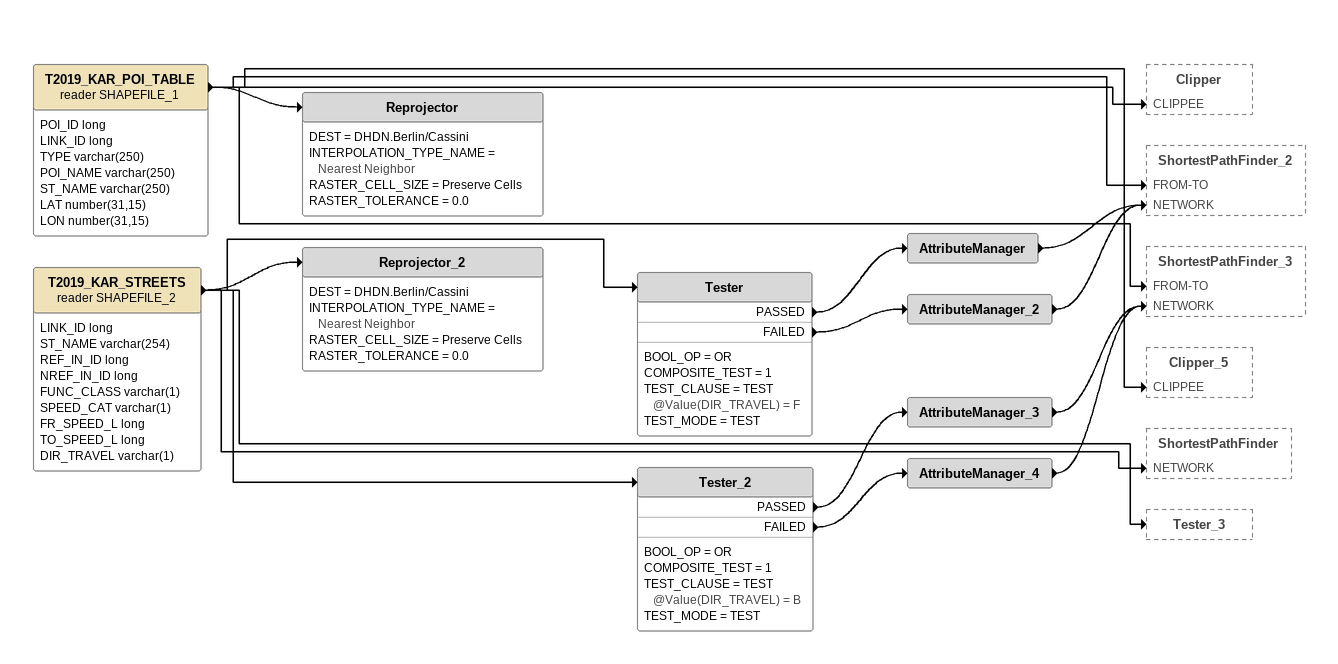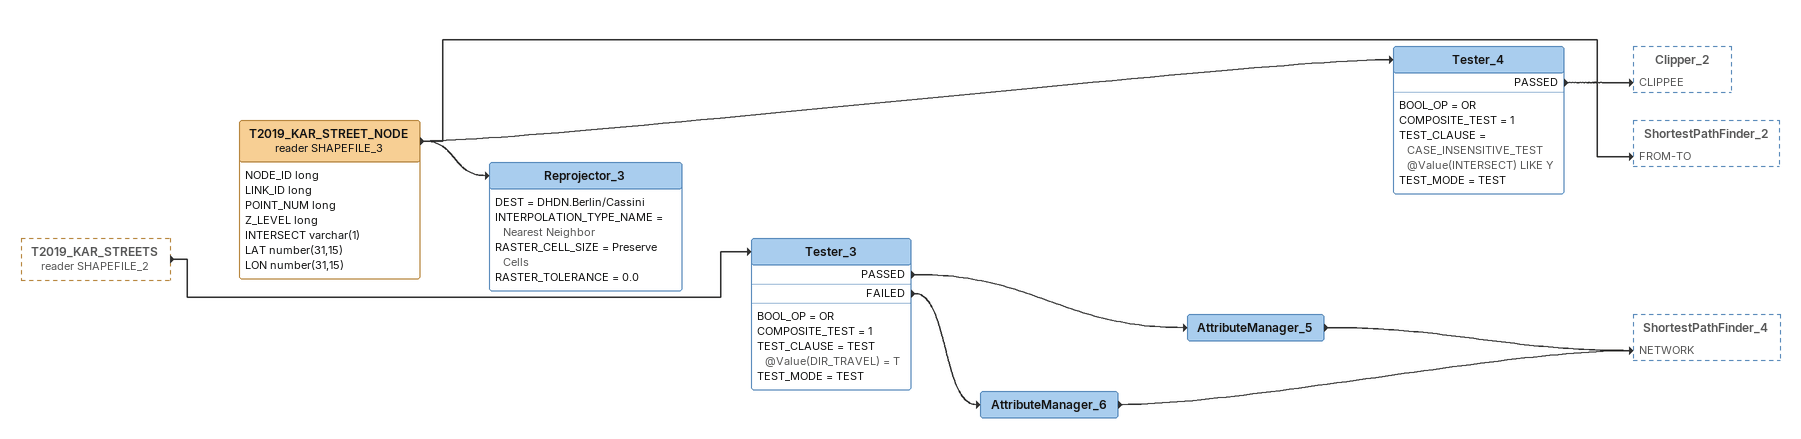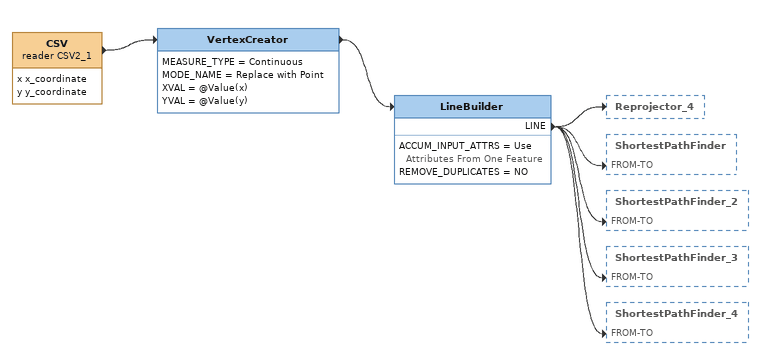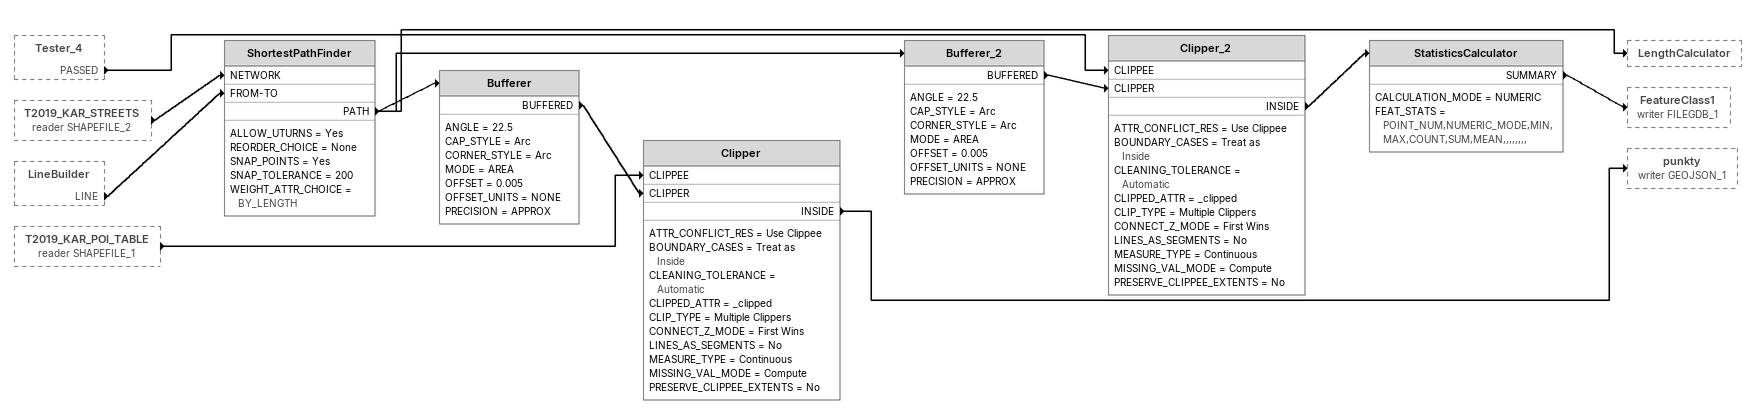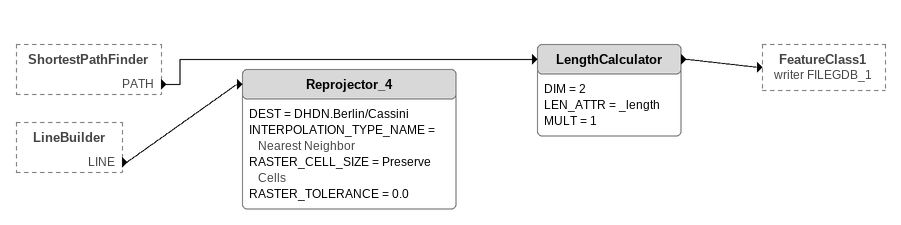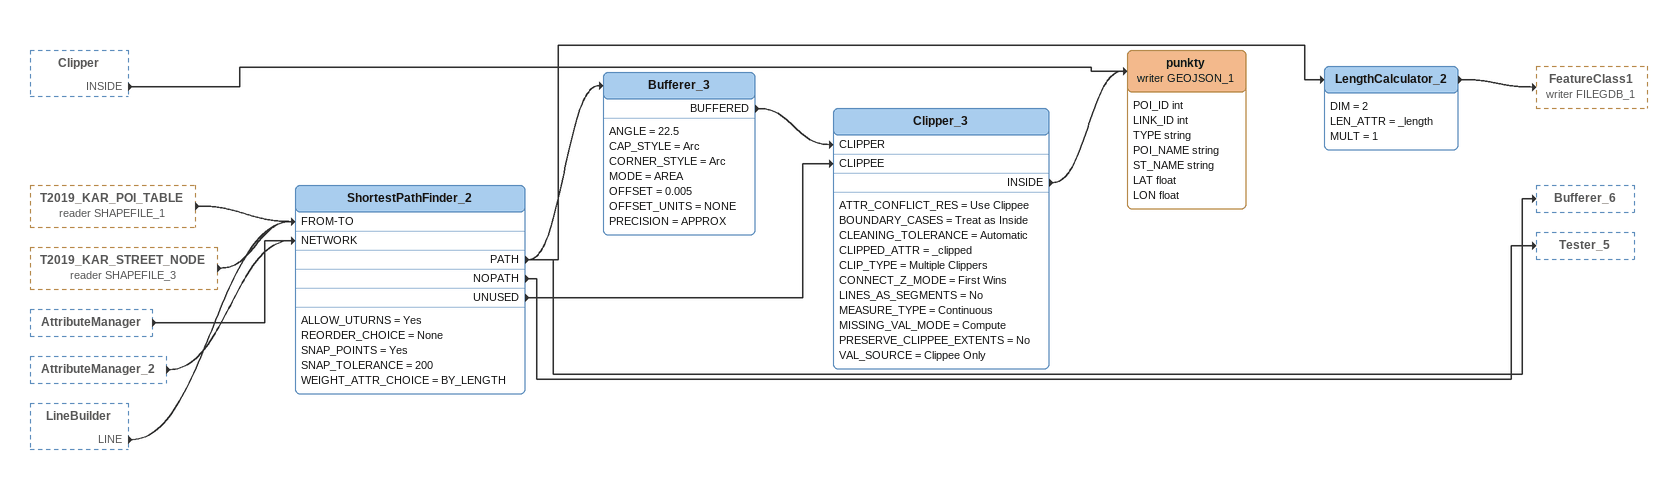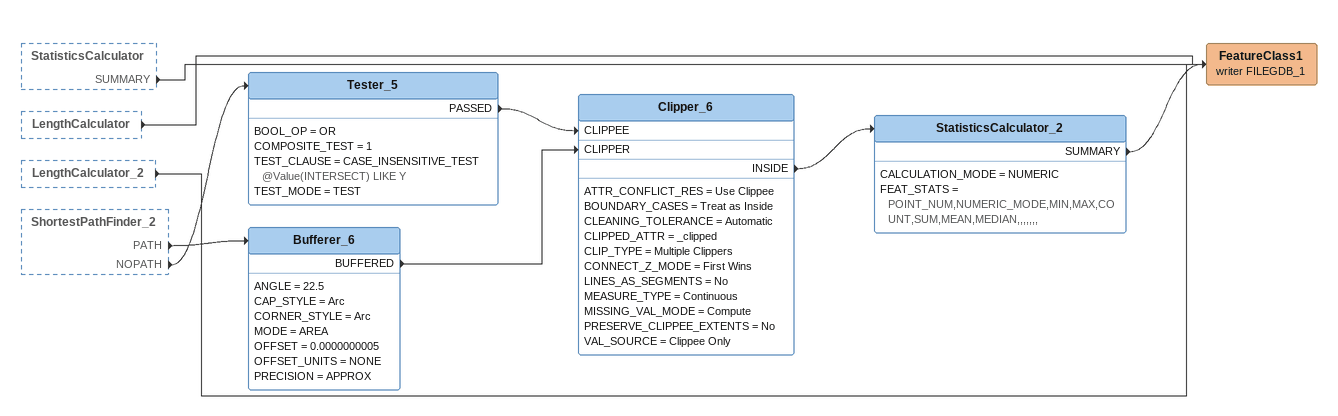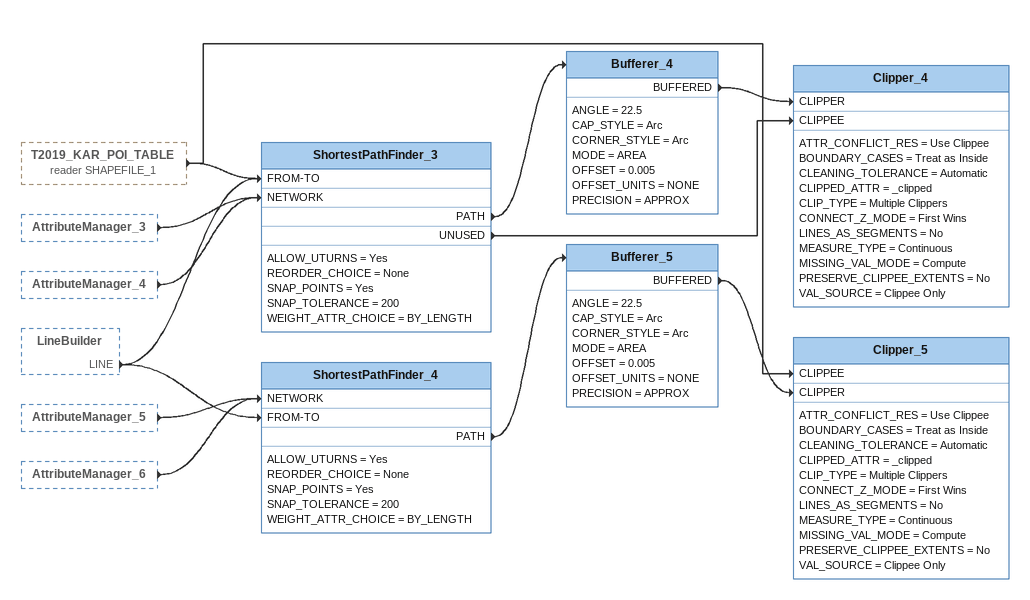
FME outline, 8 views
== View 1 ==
T2019_KAR_POI_TABLE (reader SHAPEFILE_1)
    attributes: POI_ID long, LINK_ID long, TYPE varchar(250), POI_NAME varchar(250), ST_NAME varchar(250), LAT number(31,15), LON number(31,15)
    -> Reprojector
    -> Clipper [CLIPPEE]
    -> ShortestPathFinder_2 [FROM-TO]
    -> ShortestPathFinder_3 [FROM-TO]
    -> Clipper_5 [CLIPPEE]
Reprojector
    DEST = DHDN.Berlin/Cassini
    INTERPOLATION_TYPE_NAME = Nearest Neighbor
    RASTER_CELL_SIZE = Preserve Cells
    RASTER_TOLERANCE = 0.0
T2019_KAR_STREETS (reader SHAPEFILE_2)
    attributes: LINK_ID long, ST_NAME varchar(254), REF_IN_ID long, NREF_IN_ID long, FUNC_CLASS varchar(1), SPEED_CAT varchar(1), FR_SPEED_L long, TO_SPEED_L long, DIR_TRAVEL varchar(1)
    -> Reprojector_2
    -> ShortestPathFinder [NETWORK]
    -> Tester
    -> Tester_2
    -> Tester_3
Reprojector_2
    DEST = DHDN.Berlin/Cassini
    INTERPOLATION_TYPE_NAME = Nearest Neighbor
    RASTER_CELL_SIZE = Preserve Cells
    RASTER_TOLERANCE = 0.0
Tester
    BOOL_OP = OR
    COMPOSITE_TEST = 1
    TEST_CLAUSE = TEST @Value(DIR_TRAVEL) = F
    TEST_MODE = TEST
    PASSED -> AttributeManager
    FAILED -> AttributeManager_2
AttributeManager
    -> ShortestPathFinder_2 [NETWORK]
AttributeManager_2
    -> ShortestPathFinder_2 [NETWORK]
Tester_2
    BOOL_OP = OR
    COMPOSITE_TEST = 1
    TEST_CLAUSE = TEST @Value(DIR_TRAVEL) = B
    TEST_MODE = TEST
    PASSED -> AttributeManager_3
    FAILED -> AttributeManager_4
AttributeManager_3
    -> ShortestPathFinder_3 [NETWORK]
AttributeManager_4
    -> ShortestPathFinder_3 [NETWORK]

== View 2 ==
T2019_KAR_STREETS (reader SHAPEFILE_2) [outside]
    -> Tester_3
Tester_3
    BOOL_OP = OR
    COMPOSITE_TEST = 1
    TEST_CLAUSE = TEST @Value(DIR_TRAVEL) = T
    TEST_MODE = TEST
    PASSED -> AttributeManager_5
    FAILED -> AttributeManager_6
AttributeManager_5
    -> ShortestPathFinder_4 [NETWORK]
AttributeManager_6
    -> ShortestPathFinder_4 [NETWORK]
T2019_KAR_STREET_NODE (reader SHAPEFILE_3)
    attributes: NODE_ID long, LINK_ID long, POINT_NUM long, Z_LEVEL long, INTERSECT varchar(1), LAT number(31,15), LON number(31,15)
    -> Reprojector_3
    -> ShortestPathFinder_2 [FROM-TO]
    -> Tester_4
Tester_4
    BOOL_OP = OR
    COMPOSITE_TEST = 1
    TEST_CLAUSE = CASE_INSENSITIVE_TEST @Value(INTERSECT) LIKE Y
    TEST_MODE = TEST
    PASSED -> Clipper_2 [CLIPPEE]
Reprojector_3
    DEST = DHDN.Berlin/Cassini
    INTERPOLATION_TYPE_NAME = Nearest Neighbor
    RASTER_CELL_SIZE = Preserve Cells
    RASTER_TOLERANCE = 0.0

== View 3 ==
CSV (reader CSV2_1)
    attributes: x x_coordinate, y y_coordinate
    -> VertexCreator
VertexCreator
    MEASURE_TYPE = Continuous
    MODE_NAME = Replace with Point
    XVAL = @Value(x)
    YVAL = @Value(y)
    -> LineBuilder
LineBuilder
    ACCUM_INPUT_ATTRS = Use Attributes From One Feature
    REMOVE_DUPLICATES = NO
    LINE -> Reprojector_4
    LINE -> ShortestPathFinder [FROM-TO]
    LINE -> ShortestPathFinder_2 [FROM-TO]
    LINE -> ShortestPathFinder_3 [FROM-TO]
    LINE -> ShortestPathFinder_4 [FROM-TO]

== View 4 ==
Tester_4 [outside]
    PASSED -> Clipper_2 [CLIPPEE]
T2019_KAR_STREETS (reader SHAPEFILE_2) [outside]
    -> ShortestPathFinder [NETWORK]
LineBuilder [outside]
    LINE -> ShortestPathFinder [FROM-TO]
T2019_KAR_POI_TABLE (reader SHAPEFILE_1) [outside]
    -> Clipper [CLIPPEE]
ShortestPathFinder
    ALLOW_UTURNS = Yes
    REORDER_CHOICE = None
    SNAP_POINTS = Yes
    SNAP_TOLERANCE = 200
    WEIGHT_ATTR_CHOICE = BY_LENGTH
    PATH -> Bufferer
    PATH -> Bufferer_2
    PATH -> LengthCalculator
Bufferer_2
    ANGLE = 22.5
    CAP_STYLE = Arc
    CORNER_STYLE = Arc
    MODE = AREA
    OFFSET = 0.005
    OFFSET_UNITS = NONE
    PRECISION = APPROX
    BUFFERED -> Clipper_2 [CLIPPER]
Clipper_2
    ATTR_CONFLICT_RES = Use Clippee
    BOUNDARY_CASES = Treat as Inside
    CLEANING_TOLERANCE = Automatic
    CLIPPED_ATTR = _clipped
    CLIP_TYPE = Multiple Clippers
    CONNECT_Z_MODE = First Wins
    LINES_AS_SEGMENTS = No
    MEASURE_TYPE = Continuous
    MISSING_VAL_MODE = Compute
    PRESERVE_CLIPPEE_EXTENTS = No
    INSIDE -> StatisticsCalculator
StatisticsCalculator
    CALCULATION_MODE = NUMERIC
    FEAT_STATS = POINT_NUM,NUMERIC_MODE,MIN,MAX,COUNT,SUM,MEAN,,,,,,,,
    SUMMARY -> FeatureClass1 (writer FILEGDB_1)
Bufferer
    ANGLE = 22.5
    CAP_STYLE = Arc
    CORNER_STYLE = Arc
    MODE = AREA
    OFFSET = 0.005
    OFFSET_UNITS = NONE
    PRECISION = APPROX
    BUFFERED -> Clipper [CLIPPER]
Clipper
    ATTR_CONFLICT_RES = Use Clippee
    BOUNDARY_CASES = Treat as Inside
    CLEANING_TOLERANCE = Automatic
    CLIPPED_ATTR = _clipped
    CLIP_TYPE = Multiple Clippers
    CONNECT_Z_MODE = First Wins
    LINES_AS_SEGMENTS = No
    MEASURE_TYPE = Continuous
    MISSING_VAL_MODE = Compute
    PRESERVE_CLIPPEE_EXTENTS = No
    INSIDE -> punkty (writer GEOJSON_1)

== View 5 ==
ShortestPathFinder [outside]
    PATH -> LengthCalculator
LineBuilder [outside]
    LINE -> Reprojector_4
LengthCalculator
    DIM = 2
    LEN_ATTR = _length
    MULT = 1
    -> FeatureClass1 (writer FILEGDB_1)
Reprojector_4
    DEST = DHDN.Berlin/Cassini
    INTERPOLATION_TYPE_NAME = Nearest Neighbor
    RASTER_CELL_SIZE = Preserve Cells
    RASTER_TOLERANCE = 0.0

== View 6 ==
Clipper [outside]
    INSIDE -> punkty (writer GEOJSON_1)
T2019_KAR_POI_TABLE (reader SHAPEFILE_1) [outside]
    -> ShortestPathFinder_2 [FROM-TO]
T2019_KAR_STREET_NODE (reader SHAPEFILE_3) [outside]
    -> ShortestPathFinder_2 [FROM-TO]
AttributeManager [outside]
    -> ShortestPathFinder_2 [NETWORK]
AttributeManager_2 [outside]
    -> ShortestPathFinder_2 [NETWORK]
LineBuilder [outside]
    LINE -> ShortestPathFinder_2 [FROM-TO]
ShortestPathFinder_2
    ALLOW_UTURNS = Yes
    REORDER_CHOICE = None
    SNAP_POINTS = Yes
    SNAP_TOLERANCE = 200
    WEIGHT_ATTR_CHOICE = BY_LENGTH
    PATH -> Bufferer_3
    PATH -> Bufferer_6
    PATH -> LengthCalculator_2
    NOPATH -> Tester_5
    UNUSED -> Clipper_3 [CLIPPEE]
LengthCalculator_2
    DIM = 2
    LEN_ATTR = _length
    MULT = 1
    -> FeatureClass1 (writer FILEGDB_1)
Bufferer_3
    ANGLE = 22.5
    CAP_STYLE = Arc
    CORNER_STYLE = Arc
    MODE = AREA
    OFFSET = 0.005
    OFFSET_UNITS = NONE
    PRECISION = APPROX
    BUFFERED -> Clipper_3 [CLIPPER]
Clipper_3
    ATTR_CONFLICT_RES = Use Clippee
    BOUNDARY_CASES = Treat as Inside
    CLEANING_TOLERANCE = Automatic
    CLIPPED_ATTR = _clipped
    CLIP_TYPE = Multiple Clippers
    CONNECT_Z_MODE = First Wins
    LINES_AS_SEGMENTS = No
    MEASURE_TYPE = Continuous
    MISSING_VAL_MODE = Compute
    PRESERVE_CLIPPEE_EXTENTS = No
    VAL_SOURCE = Clippee Only
    INSIDE -> punkty (writer GEOJSON_1)
punkty (writer GEOJSON_1)
    attributes: POI_ID int, LINK_ID int, TYPE string, POI_NAME string, ST_NAME string, LAT float, LON float

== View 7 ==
StatisticsCalculator [outside]
    SUMMARY -> FeatureClass1 (writer FILEGDB_1)
LengthCalculator [outside]
    -> FeatureClass1 (writer FILEGDB_1)
LengthCalculator_2 [outside]
    -> FeatureClass1 (writer FILEGDB_1)
ShortestPathFinder_2 [outside]
    PATH -> Bufferer_6
    NOPATH -> Tester_5
Tester_5
    BOOL_OP = OR
    COMPOSITE_TEST = 1
    TEST_CLAUSE = CASE_INSENSITIVE_TEST @Value(INTERSECT) LIKE Y
    TEST_MODE = TEST
    PASSED -> Clipper_6 [CLIPPEE]
Bufferer_6
    ANGLE = 22.5
    CAP_STYLE = Arc
    CORNER_STYLE = Arc
    MODE = AREA
    OFFSET = 0.0000000005
    OFFSET_UNITS = NONE
    PRECISION = APPROX
    BUFFERED -> Clipper_6 [CLIPPER]
Clipper_6
    ATTR_CONFLICT_RES = Use Clippee
    BOUNDARY_CASES = Treat as Inside
    CLEANING_TOLERANCE = Automatic
    CLIPPED_ATTR = _clipped
    CLIP_TYPE = Multiple Clippers
    CONNECT_Z_MODE = First Wins
    LINES_AS_SEGMENTS = No
    MEASURE_TYPE = Continuous
    MISSING_VAL_MODE = Compute
    PRESERVE_CLIPPEE_EXTENTS = No
    VAL_SOURCE = Clippee Only
    INSIDE -> StatisticsCalculator_2
StatisticsCalculator_2
    CALCULATION_MODE = NUMERIC
    FEAT_STATS = POINT_NUM,NUMERIC_MODE,MIN,MAX,COUNT,SUM,MEAN,MEDIAN,,,,,,,
    SUMMARY -> FeatureClass1 (writer FILEGDB_1)
FeatureClass1 (writer FILEGDB_1)

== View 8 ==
T2019_KAR_POI_TABLE (reader SHAPEFILE_1) [outside]
    -> ShortestPathFinder_3 [FROM-TO]
    -> Clipper_5 [CLIPPEE]
AttributeManager_3 [outside]
    -> ShortestPathFinder_3 [NETWORK]
AttributeManager_4 [outside]
    -> ShortestPathFinder_3 [NETWORK]
LineBuilder [outside]
    LINE -> ShortestPathFinder_3 [FROM-TO]
    LINE -> ShortestPathFinder_4 [FROM-TO]
AttributeManager_5 [outside]
    -> ShortestPathFinder_4 [NETWORK]
AttributeManager_6 [outside]
    -> ShortestPathFinder_4 [NETWORK]
ShortestPathFinder_3
    ALLOW_UTURNS = Yes
    REORDER_CHOICE = None
    SNAP_POINTS = Yes
    SNAP_TOLERANCE = 200
    WEIGHT_ATTR_CHOICE = BY_LENGTH
    PATH -> Bufferer_4
    UNUSED -> Clipper_4 [CLIPPEE]
Bufferer_4
    ANGLE = 22.5
    CAP_STYLE = Arc
    CORNER_STYLE = Arc
    MODE = AREA
    OFFSET = 0.005
    OFFSET_UNITS = NONE
    PRECISION = APPROX
    BUFFERED -> Clipper_4 [CLIPPER]
Clipper_4
    ATTR_CONFLICT_RES = Use Clippee
    BOUNDARY_CASES = Treat as Inside
    CLEANING_TOLERANCE = Automatic
    CLIPPED_ATTR = _clipped
    CLIP_TYPE = Multiple Clippers
    CONNECT_Z_MODE = First Wins
    LINES_AS_SEGMENTS = No
    MEASURE_TYPE = Continuous
    MISSING_VAL_MODE = Compute
    PRESERVE_CLIPPEE_EXTENTS = No
    VAL_SOURCE = Clippee Only
ShortestPathFinder_4
    ALLOW_UTURNS = Yes
    REORDER_CHOICE = None
    SNAP_POINTS = Yes
    SNAP_TOLERANCE = 200
    WEIGHT_ATTR_CHOICE = BY_LENGTH
    PATH -> Bufferer_5
Bufferer_5
    ANGLE = 22.5
    CAP_STYLE = Arc
    CORNER_STYLE = Arc
    MODE = AREA
    OFFSET = 0.005
    OFFSET_UNITS = NONE
    PRECISION = APPROX
    BUFFERED -> Clipper_5 [CLIPPER]
Clipper_5
    ATTR_CONFLICT_RES = Use Clippee
    BOUNDARY_CASES = Treat as Inside
    CLEANING_TOLERANCE = Automatic
    CLIPPED_ATTR = _clipped
    CLIP_TYPE = Multiple Clippers
    CONNECT_Z_MODE = First Wins
    LINES_AS_SEGMENTS = No
    MEASURE_TYPE = Continuous
    MISSING_VAL_MODE = Compute
    PRESERVE_CLIPPEE_EXTENTS = No
    VAL_SOURCE = Clippee Only
